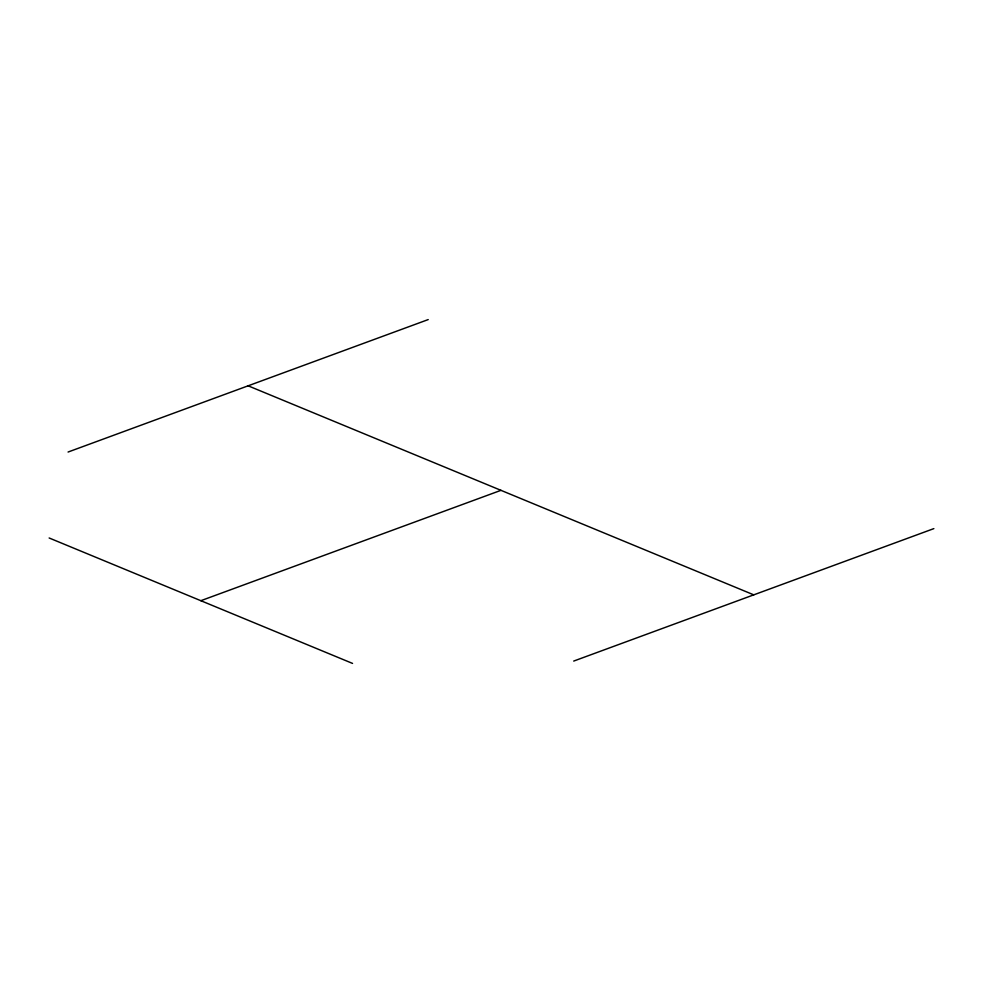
<?xml version="1.0" encoding="UTF-8"?>
<svg xmlns="http://www.w3.org/2000/svg" width="983" height="983" viewBox="0 0 983 983"><rect width="100%" height="100%" fill="white"/><g stroke="black" fill="none" stroke-linecap="round" stroke-linejoin="round"><path stroke-width="1.47" d="M68.073 452.033L428.207 319.586M200.839 600.699L500.961 490.333M573.716 661.067L933.85 528.621M248.134 385.815L753.777 594.85M49.15 537.984L352.541 663.414"/></g></svg>
